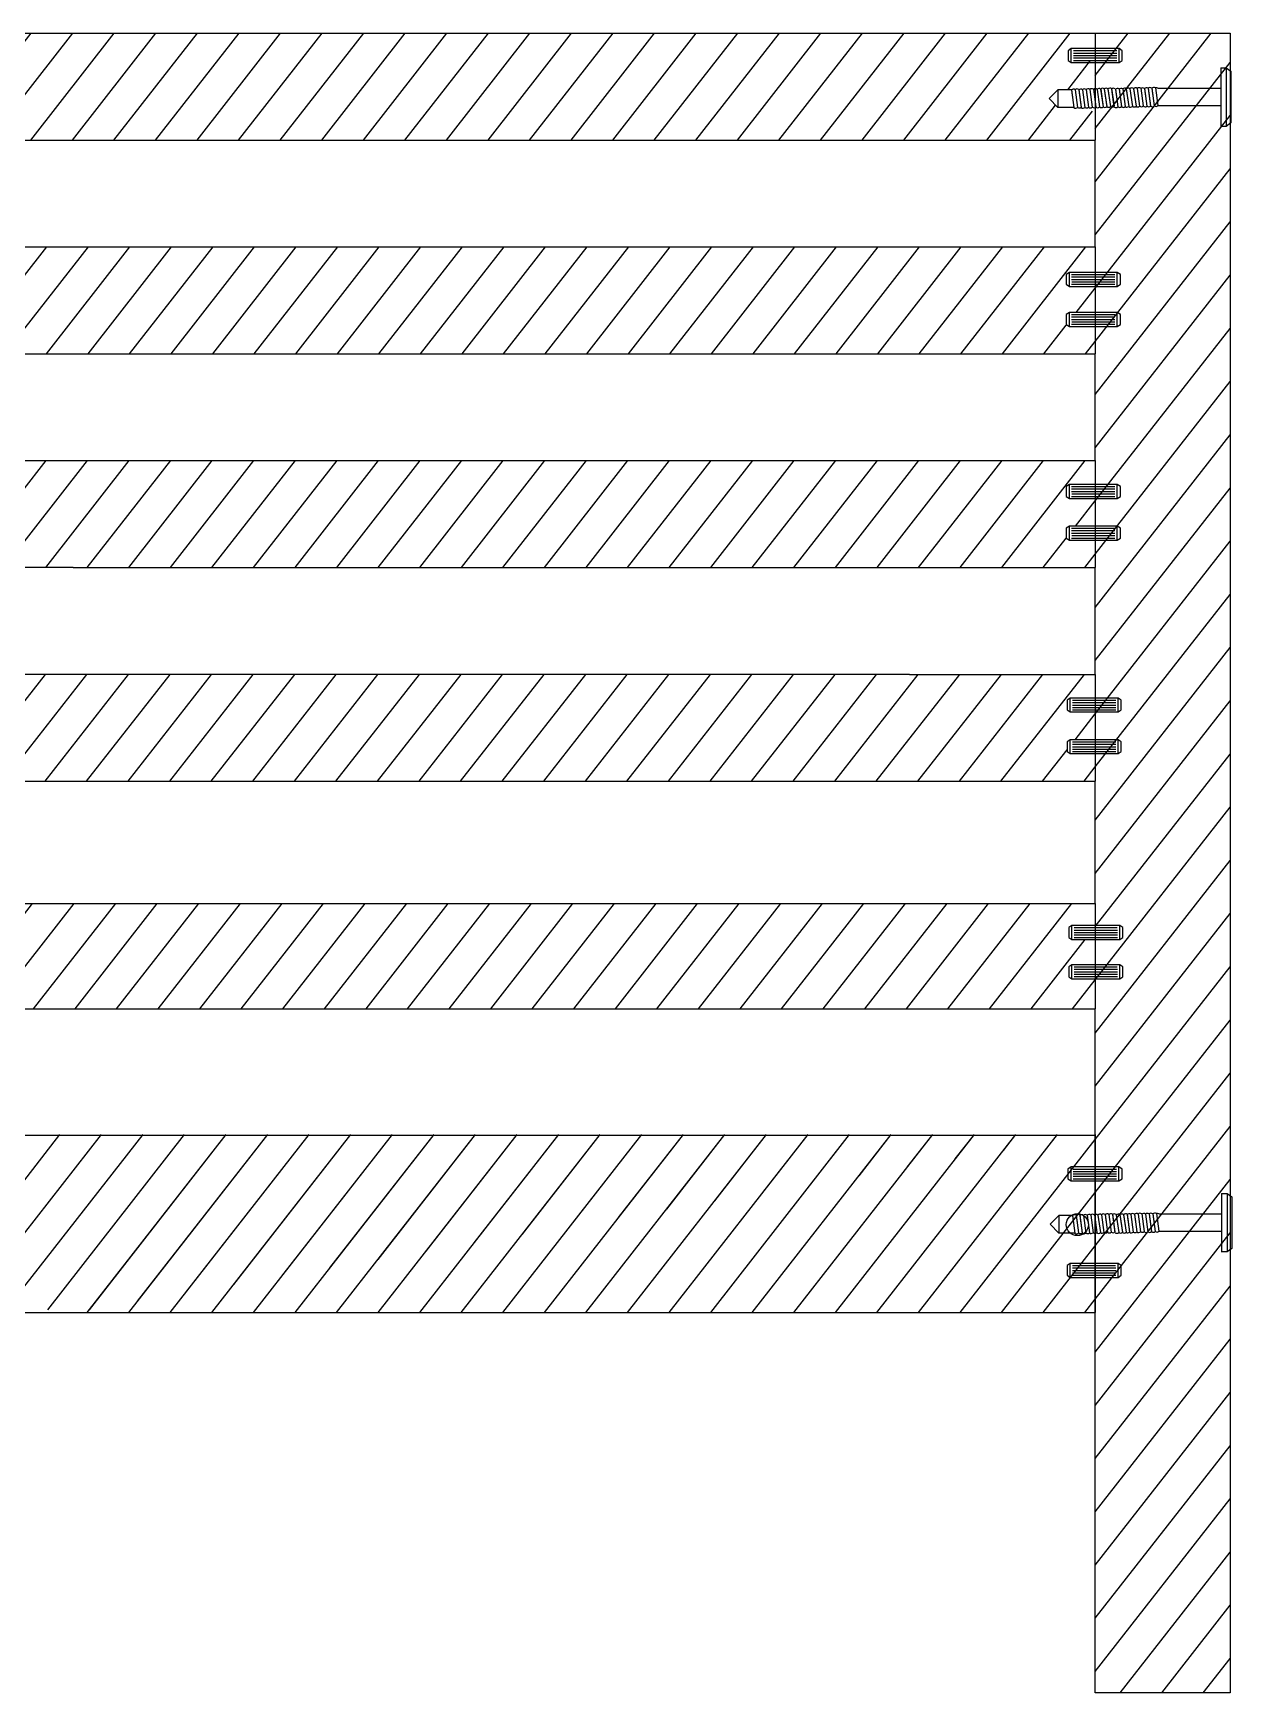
# Model space of a CAD drawing. Header units: millimetres. Extents: x -383 to 2872, y 639 to 2489.
# Drawn here: x 1735.6 to 1804.2, y 1128.3 to 1223.3 of the extents above; entities that cross this region are included whole.
import ezdxf

# ---------------------------------------------------------------- set-up
doc = ezdxf.new("R2010")
doc.units = ezdxf.units.MM
for name, color, linetype in [('ARREDI_attrezzature', 175, 'Continuous'), ('Chiodi', 1, 'Continuous'), ('struttura', 7, 'Continuous')]:
    doc.layers.add(name, color=color, linetype=linetype)
pattern_1 = [(52, (416.6777, 953.3833), (-1.4775202, 1.1543653), [])]

msp = doc.modelspace()

# ---------------------------------------------------------------- hatches: boundary and pattern name
at = {"layer": 'ARREDI_attrezzature'}
h = msp.add_hatch(dxfattribs=at)
h.set_pattern_fill('ANSI31', color=256, scale=15, angle=7)
h.set_pattern_definition([(52, (996.2414, 1209.106), (-1.47752, 1.1543653), [])])
edge = h.paths.add_edge_path()
edge.add_line((1795.428, 1220.068), (1795.221, 1220.084))
edge.add_arc((1795.337, 1219.993), 0.147, 54.78156, 141.95807, ccw=False)
edge.add_line((1795.422, 1220.113), (1795.607, 1219.971))
edge.add_arc((1795.753, 1219.991), 0.147, 52.40518, 187.81347, ccw=False)
edge.add_line((1795.843, 1220.107), (1796.025, 1219.987))
edge.add_arc((1796.171, 1220.007), 0.147, 0, 187.81347, ccw=False)
edge.add_line((1796.318, 1220.007), (1796.344, 1221.766))
edge.add_line((1796.344, 1221.766), (1794.996, 1221.766))
edge.add_line((1794.996, 1221.766), (1794.996, 1221.647))
edge.add_line((1794.996, 1221.647), (1794.812, 1221.764))
edge.add_line((1794.812, 1221.764), (1794.812, 1222.328))
edge.add_line((1794.812, 1222.328), (1794.996, 1222.447))
edge.add_line((1794.996, 1222.447), (1794.996, 1222.329))
edge.add_line((1794.996, 1222.329), (1796.367, 1222.329))
edge.add_line((1796.367, 1222.329), (1796.367, 1223.329))
edge.add_line((1796.367, 1223.329), (1643.818, 1223.329))
edge.add_line((1643.818, 1223.329), (1643.818, 1222.175))
edge.add_line((1643.818, 1222.175), (1645.058, 1221.978))
edge.add_line((1645.058, 1221.978), (1645.058, 1222.175))
edge.add_line((1645.058, 1222.175), (1645.241, 1222.037))
edge.add_line((1645.241, 1222.037), (1645.241, 1221.473))
edge.add_line((1645.241, 1221.473), (1645.058, 1221.355))
edge.add_line((1645.058, 1221.355), (1645.058, 1221.475))
edge.add_line((1645.058, 1221.475), (1643.818, 1221.475))
edge.add_line((1643.818, 1221.475), (1643.818, 1217.212))
edge.add_line((1643.818, 1217.212), (1728.482, 1217.212))
edge.add_line((1728.482, 1217.212), (1737.865, 1217.212))
edge.add_line((1737.865, 1217.212), (1796.367, 1217.212))
edge.add_line((1796.367, 1217.212), (1796.109, 1219.994))
edge.add_arc((1795.962, 1219.994), 0.147, 0, 141.95807)
edge.add_arc((1795.743, 1219.979), 0.147, 45.7225, 136.10127)
edge.add_arc((1795.539, 1219.972), 0.147, 48.24934, 138.86597)
edge.add_arc((1795.317, 1219.972), 0.147, 40.99019, 245.00105)
edge.add_line((1795.255, 1219.838), (1795.358, 1219.084))
edge.add_line((1795.358, 1219.084), (1795.565, 1219.069))
edge.add_line((1795.565, 1219.069), (1795.428, 1220.068))
edge = h.paths.add_edge_path(flags=16)
edge.add_line((1646.118, 1219.4), (1645.627, 1218.893))
edge.add_line((1645.627, 1218.893), (1644.822, 1218.893))
edge.add_arc((1644.726, 1219.005), 0.147, 228.24934, 310.45378, ccw=False)
edge.add_arc((1644.517, 1218.992), 0.147, 220.99019, 318.86597, ccw=False)
edge.add_arc((1644.31, 1219.008), 0.147, 228.24934, 310.62589, ccw=False)
edge.add_arc((1644.079, 1219.021), 0.182, 214.76869, 317.40749, ccw=False)
edge.add_line((1643.929, 1218.917), (1643.871, 1219.891))
edge.add_line((1643.871, 1219.891), (1643.871, 1219.9))
edge.add_line((1643.871, 1219.9), (1643.872, 1219.892))
edge.add_arc((1643.982, 1219.782), 0.155, 51.23452, 135.03636, ccw=False)
edge.add_arc((1644.191, 1219.795), 0.155, 43.92714, 135.88079, ccw=False)
edge.add_arc((1644.398, 1219.78), 0.155, 51.23452, 127.68895, ccw=False)
edge.add_arc((1644.607, 1219.793), 0.155, 46.12589, 135.88079, ccw=False)
edge.add_line((1644.715, 1219.905), (1645.627, 1219.905))
edge.add_line((1645.627, 1219.905), (1646.118, 1219.4))
h.paths.add_polyline_path([(1644.842, 1218.915), (1644.844, 1218.893), (1644.705, 1219.905), (1644.705, 1219.914)], flags=0)
h.paths.add_polyline_path([(1644.426, 1218.917), (1644.426, 1218.877), (1644.287, 1219.889), (1644.289, 1219.916)], flags=0)
h.paths.add_polyline_path([(1793.737, 1219.585), (1794.227, 1220.092), (1795.01, 1220.092), (1795.149, 1219.08), (1795.149, 1219.071), (1795.148, 1219.08), (1794.227, 1219.08)], flags=16)
h = msp.add_hatch(dxfattribs=at)
h.set_pattern_fill('ANSI31', color=256, scale=15, angle=7)
h.set_pattern_definition(pattern_1)
h.paths.add_polyline_path([(1796.367, 1198.86), (1796.367, 1204.978), (1796.367, 1211.095), (1796.367, 1217.212), (1796.367, 1223.329), (1804.085, 1223.329), (1804.085, 1128.329), (1796.367, 1128.329), (1796.367, 1160.284), (1796.367, 1167.484), (1796.367, 1173.511), (1796.367, 1180.509), (1796.367, 1186.626), (1796.367, 1192.743)])
h = msp.add_hatch(dxfattribs=at)
h.set_pattern_fill('ANSI31', color=256, scale=15, angle=7)
h.set_pattern_definition(pattern_1)
h.paths.add_polyline_path([(1794.707, 1207.227), (1794.891, 1207.345), (1796.367, 1207.345), (1796.367, 1208.837), (1794.707, 1208.837), (1794.707, 1209.519), (1794.891, 1209.637), (1796.367, 1209.637), (1796.367, 1211.095), (1737.865, 1211.095), (1728.482, 1211.095), (1724.092, 1211.095), (1724.092, 1209.943), (1725.587, 1209.943), (1725.587, 1209.261), (1725.403, 1209.143), (1724.092, 1209.143), (1724.092, 1207.306), (1725.632, 1207.306), (1725.632, 1206.623), (1725.449, 1206.506), (1724.092, 1206.506), (1724.092, 1204.978), (1728.482, 1204.978), (1737.865, 1204.978), (1796.367, 1204.978), (1796.367, 1206.545), (1794.707, 1206.545)])
h = msp.add_hatch(dxfattribs=at)
h.set_pattern_fill('ANSI31', color=256, scale=15, angle=7)
h.set_pattern_definition(pattern_1)
h.paths.add_polyline_path([(1794.708, 1194.994), (1794.891, 1195.113), (1796.367, 1195.113), (1796.367, 1196.698), (1794.708, 1196.698), (1794.708, 1197.38), (1794.891, 1197.498), (1796.367, 1197.498), (1796.367, 1198.86), (1737.865, 1198.86), (1728.482, 1198.86), (1724.092, 1198.86), (1724.092, 1197.563), (1725.587, 1197.563), (1725.587, 1196.88), (1725.404, 1196.763), (1724.092, 1196.763), (1724.092, 1195.198), (1725.633, 1195.198), (1725.633, 1194.515), (1725.449, 1194.398), (1724.092, 1194.398), (1724.092, 1192.743), (1728.482, 1192.743), (1737.865, 1192.743), (1796.367, 1192.743), (1796.367, 1194.313), (1794.708, 1194.313)])
h = msp.add_hatch(dxfattribs=at)
h.set_pattern_fill('ANSI31', color=256, scale=15, angle=7)
h.set_pattern_definition(pattern_1)
h.paths.add_polyline_path([(1796.367, 1184.473), (1794.755, 1184.473), (1794.755, 1185.155), (1794.939, 1185.273), (1796.367, 1185.273), (1796.367, 1186.626), (1785.726, 1186.626), (1732.265, 1186.626), (1728.482, 1186.626), (1724.092, 1186.626), (1724.092, 1185.09), (1725.632, 1185.09), (1725.632, 1184.408), (1725.448, 1184.29), (1724.092, 1184.29), (1724.092, 1182.817), (1725.677, 1182.817), (1725.677, 1182.134), (1725.494, 1182.017), (1724.092, 1182.017), (1724.092, 1180.509), (1728.482, 1180.509), (1729.21, 1180.509), (1788.781, 1180.509), (1796.367, 1180.509), (1796.367, 1182.088), (1794.755, 1182.088), (1794.755, 1182.769), (1794.939, 1182.888), (1796.367, 1182.888)])
h = msp.add_hatch(dxfattribs=at)
h.set_pattern_fill('ANSI31', color=256, scale=15, angle=7)
h.set_pattern_definition(pattern_1)
h.paths.add_polyline_path([(1794.849, 1169.886), (1795.032, 1170.004), (1796.367, 1170.004), (1796.367, 1171.449), (1794.849, 1171.449), (1794.849, 1172.131), (1795.032, 1172.249), (1796.367, 1172.249), (1796.367, 1173.511), (1788.781, 1173.511), (1729.21, 1173.511), (1728.482, 1173.511), (1724.092, 1173.511), (1724.092, 1171.877), (1725.563, 1171.877), (1725.563, 1171.194), (1725.379, 1171.077), (1724.092, 1171.077), (1724.092, 1169.864), (1725.609, 1169.864), (1725.609, 1169.181), (1725.425, 1169.064), (1724.092, 1169.064), (1724.092, 1168.274), (1724.092, 1167.484), (1796.367, 1167.484), (1796.367, 1169.204), (1794.849, 1169.204)])
h = msp.add_hatch(dxfattribs=at)
h.set_pattern_fill('ANSI31', color=256, scale=15, angle=7)
h.set_pattern_definition(pattern_1)
edge = h.paths.add_edge_path()
edge.add_line((1796.367, 1160.284), (1643.818, 1160.284))
edge.add_line((1737.865, 1150.1), (1796.024, 1150.1))
edge.add_line((1728.139, 1150.1), (1737.865, 1150.1))
h = msp.add_hatch(dxfattribs=at)
h.set_pattern_fill('ANSI31', color=256, scale=15, angle=7)
h.set_pattern_definition(pattern_1)
edge = h.paths.add_edge_path()
edge.add_line((1796.367, 1160.284), (1643.818, 1160.284))
edge.add_line((1796.367, 1160.284), (1796.367, 1150.1))
edge.add_line((1796.024, 1150.1), (1796.367, 1150.1))
edge.add_line((1737.865, 1150.1), (1796.024, 1150.1))

# ---------------------------------------------------------------- linework, layer by layer
for p, q in [((1804.085, 1223.329), (1804.085, 1128.329)), ((1796.367, 1211.095), (1796.367, 1217.212)), ((1796.367, 1198.86), (1796.367, 1204.978)), ((1796.367, 1186.626), (1796.367, 1192.743)), ((1796.367, 1173.511), (1796.367, 1180.509)), ((1796.367, 1160.284), (1796.367, 1167.484)), ((1796.024, 1150.1), (1796.367, 1150.1))]:
    msp.add_line(p, q)
at = {"layer": 'Chiodi'}
for p, q in [((1794.996, 1222.447), (1794.812, 1222.328)), ((1794.812, 1222.328), (1794.812, 1221.764)), ((1794.812, 1221.764), (1794.996, 1221.647)), ((1797.729, 1222.447), (1794.996, 1222.447)), ((1794.996, 1221.647), (1794.996, 1222.447)), ((1795.114, 1222.329), (1797.593, 1222.329)), ((1795.117, 1222.189), (1797.595, 1222.189)), ((1795.118, 1222.046), (1797.596, 1222.046)), ((1795.119, 1221.766), (1797.598, 1221.766)), ((1795.122, 1221.91), (1797.601, 1221.91)), ((1797.913, 1222.328), (1797.729, 1222.447)), ((1797.729, 1221.647), (1797.729, 1222.447)), ((1797.729, 1221.647), (1797.913, 1221.764)), ((1797.913, 1221.764), (1797.913, 1222.328)), ((1794.996, 1221.647), (1797.729, 1221.647)), ((1794.891, 1209.637), (1794.707, 1209.519)), ((1794.707, 1209.519), (1794.707, 1208.955)), ((1797.624, 1209.637), (1794.891, 1209.637)), ((1794.891, 1208.837), (1794.891, 1209.637)), ((1795.009, 1209.519), (1797.488, 1209.519)), ((1795.012, 1209.379), (1797.49, 1209.379)), ((1797.808, 1209.519), (1797.624, 1209.637)), ((1797.624, 1208.837), (1797.624, 1209.637)), ((1797.808, 1208.955), (1797.808, 1209.519)), ((1794.707, 1208.955), (1794.891, 1208.837)), ((1794.891, 1208.837), (1797.624, 1208.837)), ((1795.013, 1209.236), (1797.491, 1209.236)), ((1795.014, 1208.957), (1797.493, 1208.957)), ((1795.017, 1209.101), (1797.496, 1209.101)), ((1797.624, 1208.837), (1797.808, 1208.955)), ((1794.891, 1207.345), (1794.707, 1207.227)), ((1794.707, 1207.227), (1794.707, 1206.663)), ((1794.707, 1206.663), (1794.891, 1206.545)), ((1797.624, 1207.345), (1794.891, 1207.345)), ((1794.891, 1206.545), (1794.891, 1207.345)), ((1794.891, 1206.545), (1797.624, 1206.545)), ((1795.009, 1207.227), (1797.488, 1207.227)), ((1795.012, 1207.087), (1797.49, 1207.087)), ((1795.013, 1206.944), (1797.491, 1206.944)), ((1795.014, 1206.665), (1797.493, 1206.665)), ((1795.017, 1206.809), (1797.496, 1206.809)), ((1797.808, 1207.227), (1797.624, 1207.345)), ((1797.624, 1206.545), (1797.624, 1207.345)), ((1797.624, 1206.545), (1797.808, 1206.663)), ((1797.808, 1206.663), (1797.808, 1207.227)), ((1794.891, 1197.498), (1794.708, 1197.38)), ((1794.708, 1197.38), (1794.708, 1196.816)), ((1797.625, 1197.498), (1794.891, 1197.498)), ((1794.891, 1196.698), (1794.891, 1197.498)), ((1795.01, 1197.38), (1797.488, 1197.38)), ((1795.012, 1197.24), (1797.491, 1197.24)), ((1795.013, 1197.097), (1797.492, 1197.097)), ((1797.808, 1197.38), (1797.625, 1197.498)), ((1797.625, 1196.698), (1797.625, 1197.498)), ((1797.808, 1196.816), (1797.808, 1197.38)), ((1794.708, 1196.816), (1794.891, 1196.698)), ((1794.891, 1196.698), (1797.625, 1196.698)), ((1795.014, 1196.818), (1797.493, 1196.818)), ((1795.018, 1196.962), (1797.496, 1196.962)), ((1797.625, 1196.698), (1797.808, 1196.816)), ((1794.891, 1195.113), (1794.708, 1194.994)), ((1797.625, 1195.113), (1794.891, 1195.113)), ((1794.891, 1194.313), (1794.891, 1195.113)), ((1797.808, 1194.994), (1797.625, 1195.113)), ((1797.625, 1194.313), (1797.625, 1195.113)), ((1794.708, 1194.994), (1794.708, 1194.43)), ((1794.708, 1194.43), (1794.891, 1194.313)), ((1794.891, 1194.313), (1797.625, 1194.313)), ((1795.01, 1194.995), (1797.488, 1194.995)), ((1795.012, 1194.855), (1797.491, 1194.855)), ((1795.013, 1194.712), (1797.492, 1194.712)), ((1795.014, 1194.432), (1797.493, 1194.432)), ((1795.018, 1194.576), (1797.496, 1194.576)), ((1797.625, 1194.313), (1797.808, 1194.43)), ((1797.808, 1194.43), (1797.808, 1194.994)), ((1794.939, 1185.273), (1794.755, 1185.155)), ((1794.755, 1185.155), (1794.755, 1184.59)), ((1797.672, 1185.273), (1794.939, 1185.273)), ((1794.939, 1184.473), (1794.939, 1185.273)), ((1795.057, 1185.155), (1797.536, 1185.155)), ((1795.06, 1185.015), (1797.538, 1185.015)), ((1795.061, 1184.872), (1797.539, 1184.872)), ((1795.065, 1184.737), (1797.544, 1184.737)), ((1797.855, 1185.155), (1797.672, 1185.273)), ((1797.672, 1184.473), (1797.672, 1185.273)), ((1797.855, 1184.59), (1797.855, 1185.155)), ((1794.755, 1184.59), (1794.939, 1184.473)), ((1794.939, 1184.473), (1797.672, 1184.473)), ((1795.062, 1184.593), (1797.541, 1184.593)), ((1797.672, 1184.473), (1797.855, 1184.59)), ((1794.939, 1182.888), (1794.755, 1182.769)), ((1794.755, 1182.769), (1794.755, 1182.205)), ((1797.672, 1182.888), (1794.939, 1182.888)), ((1794.939, 1182.088), (1794.939, 1182.888)), ((1795.057, 1182.77), (1797.536, 1182.77)), ((1797.855, 1182.769), (1797.672, 1182.888)), ((1797.672, 1182.088), (1797.672, 1182.888)), ((1797.855, 1182.205), (1797.855, 1182.769)), ((1794.755, 1182.205), (1794.939, 1182.088)), ((1794.939, 1182.088), (1797.672, 1182.088)), ((1795.06, 1182.63), (1797.538, 1182.63)), ((1795.061, 1182.487), (1797.539, 1182.487)), ((1795.062, 1182.207), (1797.541, 1182.207)), ((1795.065, 1182.351), (1797.544, 1182.351)), ((1797.672, 1182.088), (1797.855, 1182.205)), ((1795.032, 1172.249), (1794.849, 1172.131)), ((1794.849, 1172.131), (1794.849, 1171.566)), ((1794.849, 1171.566), (1795.032, 1171.449)), ((1797.766, 1172.249), (1795.032, 1172.249)), ((1795.032, 1171.449), (1795.032, 1172.249)), ((1795.032, 1171.449), (1797.766, 1171.449)), ((1795.151, 1172.131), (1797.629, 1172.131)), ((1795.153, 1171.991), (1797.632, 1171.991)), ((1795.154, 1171.848), (1797.633, 1171.848)), ((1795.155, 1171.569), (1797.634, 1171.569)), ((1795.159, 1171.713), (1797.637, 1171.713)), ((1797.949, 1172.131), (1797.766, 1172.249)), ((1797.766, 1171.449), (1797.766, 1172.249)), ((1797.766, 1171.449), (1797.949, 1171.566)), ((1797.949, 1171.566), (1797.949, 1172.131)), ((1795.032, 1170.004), (1794.849, 1169.886)), ((1794.849, 1169.886), (1794.849, 1169.321)), ((1797.766, 1170.004), (1795.032, 1170.004)), ((1795.032, 1169.204), (1795.032, 1170.004)), ((1795.151, 1169.886), (1797.629, 1169.886)), ((1795.153, 1169.746), (1797.632, 1169.746)), ((1795.154, 1169.603), (1797.633, 1169.603)), ((1795.159, 1169.468), (1797.637, 1169.468)), ((1797.949, 1169.886), (1797.766, 1170.004)), ((1797.766, 1169.204), (1797.766, 1170.004)), ((1797.949, 1169.321), (1797.949, 1169.886)), ((1794.849, 1169.321), (1795.032, 1169.204)), ((1795.032, 1169.204), (1797.766, 1169.204)), ((1795.155, 1169.323), (1797.634, 1169.323)), ((1797.766, 1169.204), (1797.949, 1169.321)), ((1794.984, 1158.43), (1794.801, 1158.312)), ((1794.801, 1158.312), (1794.801, 1157.747)), ((1797.718, 1158.43), (1794.984, 1158.43)), ((1794.984, 1157.63), (1794.984, 1158.43)), ((1795.103, 1158.312), (1797.581, 1158.312)), ((1795.105, 1158.172), (1797.584, 1158.172)), ((1797.901, 1158.312), (1797.718, 1158.43)), ((1797.718, 1157.63), (1797.718, 1158.43)), ((1797.901, 1157.747), (1797.901, 1158.312)), ((1794.801, 1157.747), (1794.984, 1157.63)), ((1794.984, 1157.63), (1797.718, 1157.63)), ((1795.106, 1158.029), (1797.585, 1158.029)), ((1795.108, 1157.749), (1797.586, 1157.749)), ((1795.111, 1157.894), (1797.589, 1157.894)), ((1797.718, 1157.63), (1797.901, 1157.747)), ((1794.938, 1152.91), (1794.754, 1152.792)), ((1794.754, 1152.792), (1794.754, 1152.228)), ((1797.671, 1152.91), (1794.938, 1152.91)), ((1794.938, 1152.11), (1794.938, 1152.91)), ((1795.056, 1152.792), (1797.534, 1152.792)), ((1795.058, 1152.652), (1797.537, 1152.652)), ((1795.059, 1152.509), (1797.538, 1152.509)), ((1795.064, 1152.374), (1797.542, 1152.374)), ((1797.854, 1152.792), (1797.671, 1152.91)), ((1797.671, 1152.11), (1797.671, 1152.91)), ((1797.854, 1152.228), (1797.854, 1152.792)), ((1794.754, 1152.228), (1794.938, 1152.11)), ((1794.938, 1152.11), (1797.671, 1152.11)), ((1795.061, 1152.23), (1797.539, 1152.23)), ((1797.671, 1152.11), (1797.854, 1152.228))]:
    msp.add_line(p, q, dxfattribs=at)
at = {"layer": 'Chiodi', "color": 2}
for p, q in [((1803.547, 1221.353), (1803.547, 1220.165)), ((1803.547, 1221.353), (1803.861, 1221.353)), ((1803.861, 1221.353), (1803.861, 1217.997)), ((1803.861, 1221.353), (1804.132, 1221.152)), ((1804.132, 1221.152), (1804.132, 1218.19)), ((1794.227, 1220.092), (1793.737, 1219.585)), ((1795.01, 1220.092), (1794.227, 1220.092)), ((1794.227, 1220.092), (1794.227, 1219.08)), ((1795.01, 1220.092), (1795.149, 1219.08)), ((1795.012, 1220.071), (1795.149, 1219.071)), ((1795.219, 1220.095), (1795.358, 1219.083)), ((1795.221, 1220.084), (1795.358, 1219.084)), ((1795.428, 1220.108), (1795.567, 1219.096)), ((1795.428, 1220.068), (1795.565, 1219.069)), ((1795.635, 1220.093), (1795.774, 1219.081)), ((1795.637, 1220.081), (1795.774, 1219.082)), ((1795.844, 1220.106), (1795.983, 1219.094)), ((1795.846, 1220.085), (1795.983, 1219.086)), ((1796.053, 1220.109), (1796.192, 1219.098)), ((1796.055, 1220.098), (1796.192, 1219.099)), ((1796.262, 1220.122), (1796.401, 1219.111)), ((1796.468, 1220.105), (1796.605, 1219.105)), ((1796.676, 1220.129), (1796.814, 1219.118)), ((1796.677, 1220.118), (1796.814, 1219.118)), ((1796.885, 1220.142), (1797.023, 1219.131)), ((1796.886, 1220.121), (1797.023, 1219.122)), ((1797.094, 1220.146), (1797.232, 1219.134)), ((1797.095, 1220.134), (1797.232, 1219.135)), ((1797.302, 1220.159), (1797.441, 1219.147)), ((1797.302, 1220.119), (1797.439, 1219.12)), ((1797.519, 1220.124), (1797.658, 1219.112)), ((1797.521, 1220.112), (1797.658, 1219.113)), ((1797.728, 1220.137), (1797.867, 1219.125)), ((1797.73, 1220.116), (1797.867, 1219.116)), ((1797.937, 1220.14), (1798.076, 1219.128)), ((1797.938, 1220.129), (1798.076, 1219.129)), ((1798.145, 1220.126), (1798.282, 1219.127)), ((1798.146, 1220.153), (1798.285, 1219.141)), ((1798.352, 1220.151), (1798.491, 1219.139)), ((1798.354, 1220.139), (1798.491, 1219.14)), ((1798.561, 1220.164), (1798.7, 1219.152)), ((1798.562, 1220.142), (1798.7, 1219.143)), ((1798.77, 1220.167), (1798.909, 1219.155)), ((1798.771, 1220.155), (1798.909, 1219.156)), ((1798.979, 1220.18), (1799.117, 1219.168)), ((1799.186, 1220.165), (1799.324, 1219.153)), ((1799.187, 1220.153), (1799.324, 1219.154)), ((1799.395, 1220.178), (1799.533, 1219.166)), ((1799.396, 1220.157), (1799.533, 1219.157)), ((1799.604, 1220.181), (1799.742, 1219.169)), ((1799.605, 1220.169), (1799.742, 1219.17)), ((1799.813, 1220.194), (1799.951, 1219.182)), ((1799.951, 1220.18), (1803.548, 1220.18)), ((1803.548, 1220.18), (1803.548, 1219.183)), ((1793.737, 1219.585), (1794.227, 1219.08)), ((1795.149, 1219.08), (1794.227, 1219.08)), ((1799.951, 1219.183), (1803.548, 1219.183)), ((1803.548, 1219.183), (1803.548, 1217.994)), ((1803.861, 1217.997), (1803.548, 1217.997)), ((1804.132, 1218.19), (1803.861, 1217.997)), ((1803.6, 1156.919), (1803.6, 1155.731)), ((1803.6, 1156.919), (1803.914, 1156.919)), ((1803.914, 1156.919), (1803.914, 1153.563)), ((1803.914, 1156.919), (1804.184, 1156.718)), ((1804.184, 1156.718), (1804.184, 1153.756)), ((1794.28, 1155.658), (1793.789, 1155.151)), ((1795.063, 1155.658), (1794.28, 1155.658)), ((1794.28, 1155.658), (1794.28, 1154.646)), ((1795.063, 1155.658), (1795.202, 1154.646)), ((1795.065, 1155.637), (1795.202, 1154.638)), ((1795.272, 1155.661), (1795.411, 1154.65)), ((1795.274, 1155.65), (1795.411, 1154.65)), ((1795.481, 1155.674), (1795.62, 1154.663)), ((1795.481, 1155.635), (1795.618, 1154.635)), ((1795.688, 1155.659), (1795.827, 1154.647)), ((1795.69, 1155.648), (1795.827, 1154.648)), ((1795.897, 1155.672), (1796.036, 1154.66)), ((1795.898, 1155.651), (1796.036, 1154.652)), ((1796.106, 1155.676), (1796.244, 1154.664)), ((1796.107, 1155.664), (1796.244, 1154.665)), ((1796.315, 1155.689), (1796.453, 1154.677)), ((1796.521, 1155.671), (1796.658, 1154.672)), ((1796.728, 1155.695), (1796.867, 1154.684)), ((1796.73, 1155.684), (1796.867, 1154.685)), ((1796.937, 1155.708), (1797.076, 1154.697)), ((1796.939, 1155.687), (1797.076, 1154.688)), ((1797.146, 1155.712), (1797.285, 1154.7)), ((1797.148, 1155.7), (1797.285, 1154.701)), ((1797.355, 1155.725), (1797.494, 1154.713)), ((1797.355, 1155.685), (1797.492, 1154.686)), ((1797.572, 1155.69), (1797.711, 1154.678)), ((1797.573, 1155.678), (1797.711, 1154.679)), ((1797.781, 1155.703), (1797.919, 1154.691)), ((1797.782, 1155.682), (1797.919, 1154.682)), ((1797.99, 1155.706), (1798.128, 1154.695)), ((1797.991, 1155.695), (1798.128, 1154.695)), ((1798.197, 1155.692), (1798.334, 1154.693)), ((1798.199, 1155.719), (1798.337, 1154.708)), ((1798.405, 1155.717), (1798.543, 1154.705)), ((1798.406, 1155.705), (1798.543, 1154.706)), ((1798.614, 1155.73), (1798.752, 1154.718)), ((1798.615, 1155.708), (1798.752, 1154.709)), ((1798.823, 1155.733), (1798.961, 1154.721)), ((1798.824, 1155.721), (1798.961, 1154.722)), ((1799.032, 1155.746), (1799.17, 1154.734)), ((1799.239, 1155.731), (1799.377, 1154.719)), ((1799.24, 1155.719), (1799.377, 1154.72)), ((1799.447, 1155.744), (1799.586, 1154.732)), ((1799.449, 1155.723), (1799.586, 1154.723)), ((1799.656, 1155.747), (1799.795, 1154.735)), ((1799.658, 1155.736), (1799.795, 1154.736)), ((1799.865, 1155.76), (1800.004, 1154.748)), ((1800.004, 1155.746), (1803.6, 1155.746)), ((1803.6, 1155.746), (1803.6, 1154.749)), ((1793.789, 1155.151), (1794.28, 1154.646)), ((1795.202, 1154.646), (1794.28, 1154.646)), ((1800.004, 1154.749), (1803.6, 1154.749)), ((1803.6, 1154.749), (1803.6, 1153.56)), ((1803.914, 1153.563), (1803.6, 1153.563)), ((1804.184, 1153.756), (1803.914, 1153.563))]:
    msp.add_line(p, q, dxfattribs=at)
at = {"layer": 'Chiodi'}
msp.add_circle((1795.342, 1155.131), 0.634, dxfattribs=at)
at = {"layer": 'Chiodi', "color": 2}
for centre, radius, start, end in [((1795.128, 1219.98), 0.147, 51.58314, 141.95807), ((1795.337, 1219.993), 0.147, 51.58314, 141.95807), ((1795.544, 1219.978), 0.147, 51.58314, 141.95807), ((1795.753, 1219.991), 0.147, 51.58314, 141.95807), ((1795.962, 1219.994), 0.147, 51.58314, 141.95807), ((1796.171, 1220.007), 0.147, 51.58314, 141.95807), ((1796.37, 1220.024), 0.127, 39.32399, 145.66365), ((1796.584, 1220.014), 0.147, 51.58314, 141.95807), ((1796.793, 1220.027), 0.147, 51.58314, 141.95807), ((1797.002, 1220.03), 0.147, 51.58314, 141.95807), ((1797.211, 1220.043), 0.147, 51.58314, 141.95807), ((1797.418, 1220.028), 0.147, 51.58314, 141.95807), ((1797.637, 1220.022), 0.147, 51.58314, 141.95807), ((1797.846, 1220.025), 0.147, 51.58314, 141.95807), ((1798.054, 1220.038), 0.147, 51.58314, 141.95807), ((1798.261, 1220.035), 0.147, 51.58314, 141.95807), ((1798.47, 1220.048), 0.147, 51.58314, 141.95807), ((1798.678, 1220.052), 0.147, 51.58314, 141.95807), ((1798.887, 1220.065), 0.147, 51.58314, 141.95807), ((1799.094, 1220.049), 0.147, 51.58314, 138.8699), ((1799.303, 1220.062), 0.147, 51.58314, 141.95807), ((1799.512, 1220.066), 0.147, 51.58314, 141.95807), ((1799.721, 1220.079), 0.147, 51.58314, 141.95807), ((1799.868, 1220.05), 0.154, 57.35871, 111.1023), ((1795.247, 1219.192), 0.155, 230.99417, 315.7306), ((1795.456, 1219.205), 0.155, 230.99417, 315.7306), ((1795.663, 1219.19), 0.155, 230.99417, 315.7306), ((1795.872, 1219.203), 0.155, 230.99417, 315.7306), ((1796.081, 1219.206), 0.155, 230.99417, 315.7306), ((1796.29, 1219.219), 0.155, 230.99417, 315.7306), ((1796.505, 1219.197), 0.136, 219.69584, 317.42173), ((1796.703, 1219.226), 0.155, 230.99417, 315.7306), ((1796.912, 1219.239), 0.155, 230.99417, 315.7306), ((1797.121, 1219.243), 0.155, 230.99417, 315.7306), ((1797.33, 1219.256), 0.155, 230.99417, 315.7306), ((1797.547, 1219.221), 0.155, 230.99417, 315.7306), ((1797.756, 1219.234), 0.155, 230.99417, 315.7306), ((1797.965, 1219.237), 0.155, 230.99417, 315.7306), ((1798.173, 1219.25), 0.155, 230.99417, 315.7306), ((1798.38, 1219.248), 0.155, 230.99417, 315.7306), ((1798.589, 1219.261), 0.155, 230.99417, 315.7306), ((1798.797, 1219.264), 0.155, 230.99417, 315.7306), ((1799.006, 1219.277), 0.155, 230.99417, 315.7306), ((1799.226, 1219.233), 0.127, 210.92574, 320.8227), ((1799.422, 1219.275), 0.155, 230.99417, 315.7306), ((1799.631, 1219.278), 0.155, 230.99417, 315.7306), ((1799.84, 1219.291), 0.155, 230.99417, 315.7306), ((1795.181, 1155.546), 0.147, 51.58314, 141.95807), ((1795.39, 1155.559), 0.147, 51.58314, 141.95807), ((1795.597, 1155.544), 0.147, 51.58314, 141.95807), ((1795.805, 1155.557), 0.147, 51.58314, 141.95807), ((1796.014, 1155.56), 0.147, 51.58314, 141.95807), ((1796.223, 1155.573), 0.147, 51.58314, 141.95807), ((1796.423, 1155.591), 0.127, 39.32399, 145.66365), ((1796.637, 1155.58), 0.147, 51.58314, 141.95807), ((1796.846, 1155.593), 0.147, 51.58314, 141.95807), ((1797.055, 1155.596), 0.147, 51.58314, 141.95807), ((1797.264, 1155.609), 0.147, 51.58314, 141.95807), ((1797.471, 1155.594), 0.147, 51.58314, 141.95807), ((1797.689, 1155.588), 0.147, 51.58314, 141.95807), ((1797.898, 1155.591), 0.147, 51.58314, 141.95807), ((1798.107, 1155.604), 0.147, 51.58314, 141.95807), ((1798.313, 1155.601), 0.147, 51.58314, 141.95807), ((1798.522, 1155.614), 0.147, 51.58314, 141.95807), ((1798.731, 1155.618), 0.147, 51.58314, 141.95807), ((1798.94, 1155.631), 0.147, 51.58314, 141.95807), ((1799.147, 1155.616), 0.147, 51.58314, 138.8699), ((1799.356, 1155.629), 0.147, 51.58314, 141.95807), ((1799.565, 1155.632), 0.147, 51.58314, 141.95807), ((1799.774, 1155.645), 0.147, 51.58314, 141.95807), ((1799.921, 1155.616), 0.154, 57.35871, 111.1023), ((1795.3, 1154.758), 0.155, 230.99417, 315.7306), ((1795.509, 1154.771), 0.155, 230.99417, 315.7306), ((1795.716, 1154.756), 0.155, 230.99417, 315.7306), ((1795.924, 1154.769), 0.155, 230.99417, 315.7306), ((1796.133, 1154.772), 0.155, 230.99417, 315.7306), ((1796.342, 1154.785), 0.155, 230.99417, 315.7306), ((1796.558, 1154.764), 0.136, 219.69584, 317.42173), ((1796.756, 1154.792), 0.155, 230.99417, 315.7306), ((1796.965, 1154.805), 0.155, 230.99417, 315.7306), ((1797.174, 1154.809), 0.155, 230.99417, 315.7306), ((1797.383, 1154.822), 0.155, 230.99417, 315.7306), ((1797.599, 1154.787), 0.155, 230.99417, 315.7306), ((1797.808, 1154.8), 0.155, 230.99417, 315.7306), ((1798.017, 1154.803), 0.155, 230.99417, 315.7306), ((1798.226, 1154.816), 0.155, 230.99417, 315.7306), ((1798.432, 1154.814), 0.155, 230.99417, 315.7306), ((1798.641, 1154.827), 0.155, 230.99417, 315.7306), ((1798.85, 1154.83), 0.155, 230.99417, 315.7306), ((1799.059, 1154.843), 0.155, 230.99417, 315.7306), ((1799.279, 1154.799), 0.127, 210.92574, 320.8227), ((1799.475, 1154.841), 0.155, 230.99417, 315.7306), ((1799.684, 1154.844), 0.155, 230.99417, 315.7306), ((1799.893, 1154.857), 0.155, 230.99417, 315.7306)]:
    msp.add_arc(centre, radius, start, end, dxfattribs=at)
at = {"layer": 'struttura'}
for p, q in [((1643.868, 1223.329), (1796.367, 1223.329)), ((1796.367, 1223.329), (1804.085, 1223.329)), ((1796.367, 1223.329), (1796.367, 1217.212)), ((1728.482, 1217.212), (1737.865, 1217.212)), ((1737.865, 1217.212), (1796.367, 1217.212)), ((1728.482, 1211.095), (1737.865, 1211.095)), ((1737.865, 1211.095), (1796.367, 1211.095)), ((1796.367, 1211.095), (1796.367, 1204.978)), ((1728.482, 1204.978), (1737.865, 1204.978)), ((1737.865, 1204.978), (1796.367, 1204.978)), ((1728.482, 1198.86), (1737.865, 1198.86)), ((1737.865, 1198.86), (1796.367, 1198.86)), ((1796.367, 1198.86), (1796.367, 1192.743)), ((1737.865, 1192.743), (1728.482, 1192.743)), ((1737.865, 1192.743), (1796.367, 1192.743)), ((1785.726, 1186.626), (1732.265, 1186.626)), ((1785.726, 1186.626), (1796.367, 1186.626)), ((1796.367, 1186.626), (1796.367, 1180.509)), ((1729.21, 1180.509), (1788.781, 1180.509)), ((1788.781, 1180.509), (1796.367, 1180.509)), ((1729.21, 1173.511), (1788.781, 1173.511)), ((1788.781, 1173.511), (1796.367, 1173.511)), ((1796.367, 1173.511), (1796.367, 1167.484)), ((1724.142, 1167.484), (1796.367, 1167.484)), ((1796.367, 1160.234), (1724.092, 1160.234)), ((1796.367, 1128.329), (1796.367, 1160.284)), ((1796.367, 1160.284), (1796.367, 1150.1)), ((1728.139, 1150.1), (1737.865, 1150.1)), ((1737.865, 1150.1), (1796.024, 1150.1)), ((1804.085, 1128.329), (1796.367, 1128.329))]:
    msp.add_line(p, q, dxfattribs=at)

doc.saveas('drawing.dxf')
